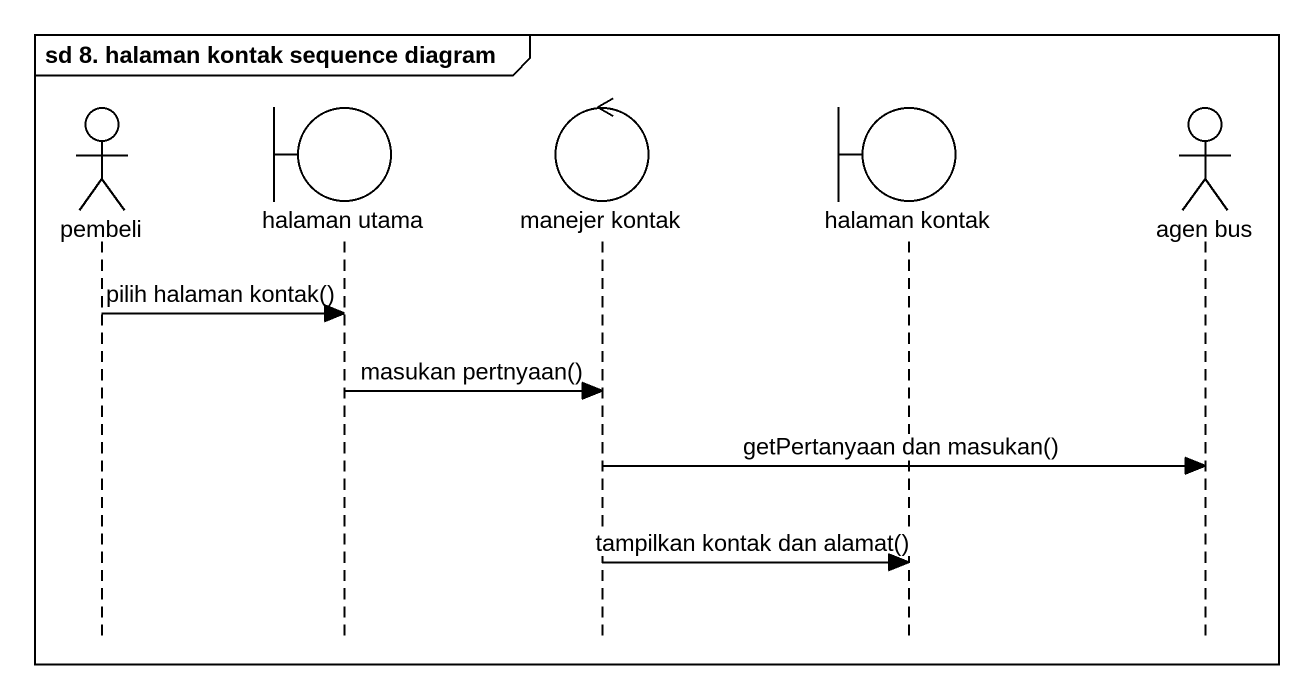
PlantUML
@startuml
mainframe sd 8. halaman kontak sequence diagram
hide footbox
actor pembeli
boundary "halaman utama" as halaman_utama
control "manejer kontak" as manejer_kontak
boundary "halaman kontak" as halaman_kontak
actor "agen bus" as agen_bus

pembeli -> halaman_utama : pilih halaman kontak()
halaman_utama -> manejer_kontak : masukan pertnyaan()
manejer_kontak -> agen_bus : getPertanyaan dan masukan()
manejer_kontak -> halaman_kontak : tampilkan kontak dan alamat()
@enduml
